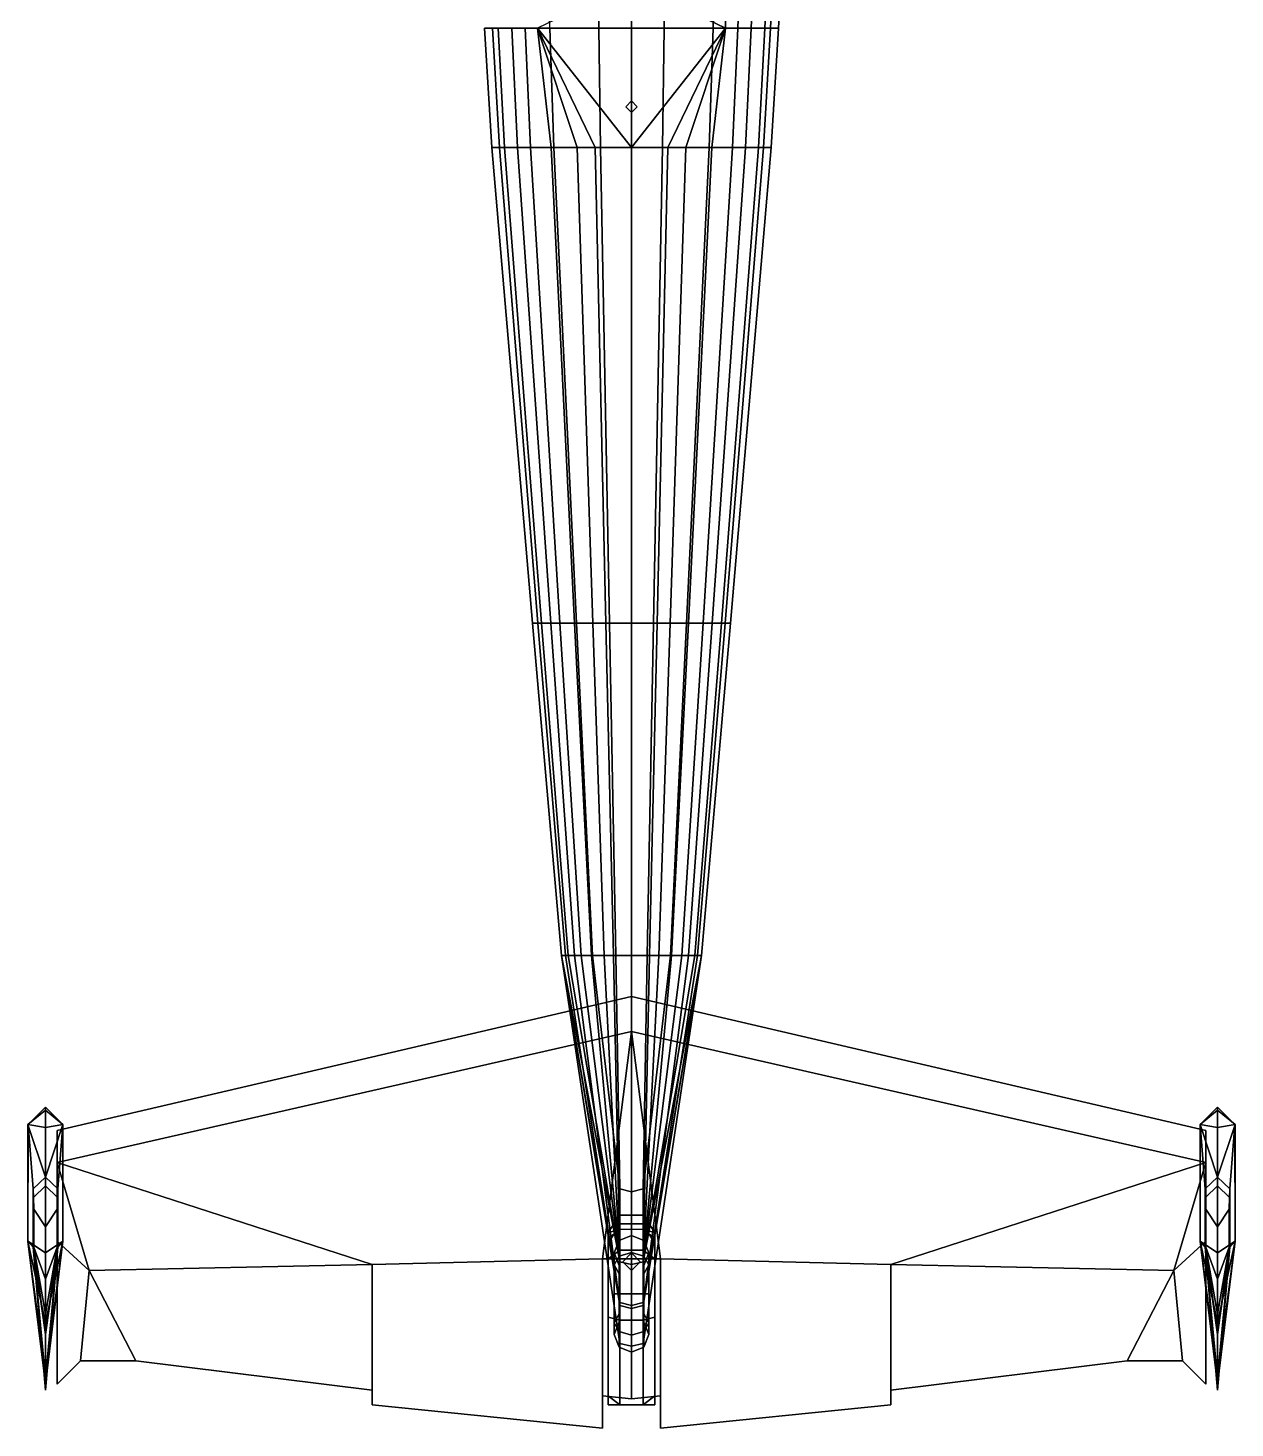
# Model space of a CAD drawing. Extents: x -2.07 to 2.07, y -4.82 to 5.06.
# Drawn here: x -2.07 to 2.07, y -4.82 to -0.02 of the extents above; entities that cross this region are included whole.
import ezdxf

# ---------------------------------------------------------------- set-up
doc = ezdxf.new("R2010")
doc.units = 0
doc.layers.get('0').update_dxf_attribs({"linetype": 'CONTINUOUS'})

msp = doc.modelspace()

# ---------------------------------------------------------------- linework, layer by layer
for points in [[(-0.12, 0.66, -0.804), (-0.1121, -0.02, -0.754), (-0.2802, -0.02, -0.6494), (-0.3, 0.66, -0.6864)], [(0, 0.66, -0.8131), (0, -0.02, -0.7621), (-0.1121, -0.02, -0.754), (-0.12, 0.66, -0.804)], [(0.12, 0.66, -0.804), (0.1121, -0.02, -0.754), (0, -0.02, -0.7621), (0, 0.66, -0.8131)], [(0.3, 0.66, -0.6864), (0.2802, -0.02, -0.6494), (0.1121, -0.02, -0.754), (0.12, 0.66, -0.804)], [(0.21, 0.66, 0.8522), (0.1961, 0.04, 0.7192), (0.3224, -0.02, 0.6239), (0.31, 0.66, 0.7888)], [(0.44, 0.66, -0.5144), (0.411, -0.02, -0.4964), (0.2802, -0.02, -0.6494), (0.3, 0.66, -0.6864)], [(0.31, 0.66, 0.7888), (0.3224, -0.02, 0.6239), (0.3643, -0.02, 0.5743), (0.39, 0.66, 0.6893)], [(0.39, 0.66, 0.6893), (0.3643, -0.02, 0.5743), (0.4577, -0.02, 0.4052), (0.49, 0.66, 0.4992)], [(0.51, 0.66, -0.3424), (0.4763, -0.02, -0.3434), (0.411, -0.02, -0.4964), (0.44, 0.66, -0.5144)], [(0.49, 0.66, 0.4992), (0.4577, -0.02, 0.4052), (0.5044, -0.02, 0.2522), (0.54, 0.66, 0.3272)], [(0.54, 0.66, -0.1977), (0.5044, -0.02, -0.2147), (0.4763, -0.02, -0.3434), (0.51, 0.66, -0.3424)], [(0.54, 0.66, 0.3272), (0.5044, -0.02, 0.2522), (0.5044, -0.02, -0.2147), (0.54, 0.66, -0.1977)], [(-0.3224, -0.02, 0.6239), (0.3224, -0.02, 0.6239), (0.1961, 0.04, 0.7192), (-0.1961, 0.04, 0.7192)], [(-0.4795, -0.43, -0.2423), (-0.5044, -0.02, -0.2147), (-0.4763, -0.02, -0.3434), (-0.4529, -0.43, -0.3559)], [(-0.4795, -0.43, 0.1695), (-0.5044, -0.02, 0.2522), (-0.5044, -0.02, -0.2147), (-0.4795, -0.43, -0.2423)], [(-0.4351, -0.43, 0.3044), (-0.4577, -0.02, 0.4052), (-0.5044, -0.02, 0.2522), (-0.4795, -0.43, 0.1695)], [(-0.4529, -0.43, -0.3559), (-0.4763, -0.02, -0.3434), (-0.411, -0.02, -0.4964), (-0.3907, -0.43, -0.4908)], [(-0.3463, -0.43, 0.4535), (-0.3643, -0.02, 0.5743), (-0.4577, -0.02, 0.4052), (-0.4351, -0.43, 0.3044)], [(-0.3907, -0.43, -0.4908), (-0.411, -0.02, -0.4964), (-0.2802, -0.02, -0.6494), (-0.2664, -0.43, -0.6257)], [(-0.2753, -0.43, 0.5316), (-0.3224, -0.02, 0.6239), (-0.3643, -0.02, 0.5743), (-0.3463, -0.43, 0.4535)], [(-0.1865, -0.43, 0.5813), (-0.3224, -0.02, 0.6239), (-0.3224, -0.02, 0.6239), (-0.2753, -0.43, 0.5316)], [(-0.1243, -0.43, 0.6026), (-0.3224, -0.02, 0.6239), (-0.3224, -0.02, 0.6239), (-0.1865, -0.43, 0.5813)], [(0, -0.43, 0.6239), (-0.3224, -0.02, 0.6239), (-0.3224, -0.02, 0.6239), (-0.1243, -0.43, 0.6026)], [(0, -0.43, 0.6239), (0.3224, -0.02, 0.6239), (0.3224, -0.02, 0.6239), (-0.3224, -0.02, 0.6239)], [(-0.2664, -0.43, -0.6257), (-0.2802, -0.02, -0.6494), (-0.1121, -0.02, -0.754), (-0.1066, -0.43, -0.718)], [(-0.1066, -0.43, -0.718), (-0.1121, -0.02, -0.754), (0, -0.02, -0.7621), (0, -0.43, -0.7251)], [(0, -0.43, -0.7251), (0, -0.02, -0.7621), (0.1121, -0.02, -0.754), (0.1066, -0.43, -0.718)], [(0.1243, -0.43, 0.6026), (0.3224, -0.02, 0.6239), (0.3224, -0.02, 0.6239), (0, -0.43, 0.6239)], [(0.1066, -0.43, -0.718), (0.1121, -0.02, -0.754), (0.2802, -0.02, -0.6494), (0.2664, -0.43, -0.6257)], [(0.1865, -0.43, 0.5813), (0.3224, -0.02, 0.6239), (0.3224, -0.02, 0.6239), (0.1243, -0.43, 0.6026)], [(0.2753, -0.43, 0.5316), (0.3224, -0.02, 0.6239), (0.3224, -0.02, 0.6239), (0.1865, -0.43, 0.5813)], [(0.2664, -0.43, -0.6257), (0.2802, -0.02, -0.6494), (0.411, -0.02, -0.4964), (0.3907, -0.43, -0.4908)], [(0.3463, -0.43, 0.4535), (0.3643, -0.02, 0.5743), (0.3224, -0.02, 0.6239), (0.2753, -0.43, 0.5316)], [(0.4351, -0.43, 0.3044), (0.4577, -0.02, 0.4052), (0.3643, -0.02, 0.5743), (0.3463, -0.43, 0.4535)], [(0.3907, -0.43, -0.4908), (0.411, -0.02, -0.4964), (0.4763, -0.02, -0.3434), (0.4529, -0.43, -0.3559)], [(0.4795, -0.43, 0.1695), (0.5044, -0.02, 0.2522), (0.4577, -0.02, 0.4052), (0.4351, -0.43, 0.3044)], [(0.4529, -0.43, -0.3559), (0.4763, -0.02, -0.3434), (0.5044, -0.02, -0.2147), (0.4795, -0.43, -0.2423)], [(0.4795, -0.43, -0.2423), (0.5044, -0.02, -0.2147), (0.5044, -0.02, 0.2522), (0.4795, -0.43, 0.1695)], [(0, -0.27, 0.62), (-0.02, -0.29, 0.62), (-0.02, -0.29, 0.65), (0, -0.27, 0.65)], [(0.02, -0.29, 0.62), (0, -0.27, 0.62), (0, -0.27, 0.65), (0.02, -0.29, 0.65)], [(-0.02, -0.29, 0.62), (0, -0.31, 0.62), (0, -0.31, 0.65), (-0.02, -0.29, 0.65)], [(0, -0.31, 0.62), (0.02, -0.29, 0.62), (0.02, -0.29, 0.65), (0, -0.31, 0.65)], [(-0.4795, -0.43, 0.1695), (-0.3397, -2.06, 0.0189), (-0.3082, -2.06, 0.1029), (-0.4351, -0.43, 0.3044)], [(-0.4529, -0.43, -0.3559), (-0.3208, -2.06, -0.3082), (-0.3397, -2.06, -0.2375), (-0.4795, -0.43, -0.2423)], [(-0.4795, -0.43, -0.2423), (-0.3397, -2.06, -0.2375), (-0.3397, -2.06, 0.0189), (-0.4795, -0.43, 0.1695)], [(-0.3907, -0.43, -0.4908), (-0.2768, -2.06, -0.3922), (-0.3208, -2.06, -0.3082), (-0.4529, -0.43, -0.3559)], [(-0.4351, -0.43, 0.3044), (-0.3082, -2.06, 0.1029), (-0.2453, -2.06, 0.1957), (-0.3463, -0.43, 0.4535)], [(-0.2664, -0.43, -0.6257), (-0.1887, -2.06, -0.4761), (-0.2768, -2.06, -0.3922), (-0.3907, -0.43, -0.4908)], [(-0.3463, -0.43, 0.4535), (-0.2453, -2.06, 0.1957), (-0.195, -2.06, 0.2443), (-0.2753, -0.43, 0.5316)], [(-0.2753, -0.43, 0.5316), (-0.195, -2.06, 0.2443), (-0.1321, -2.06, 0.2753), (-0.1865, -0.43, 0.5813)], [(-0.1066, -0.43, -0.718), (-0.0755, -2.06, -0.5336), (-0.1887, -2.06, -0.4761), (-0.2664, -0.43, -0.6257)], [(-0.1865, -0.43, 0.5813), (-0.1321, -2.06, 0.2753), (-0.0881, -2.06, 0.2885), (-0.1243, -0.43, 0.6026)], [(-0.1243, -0.43, 0.6026), (-0.0881, -2.06, 0.2885), (0, -2.06, 0.3018), (0, -0.43, 0.6239)], [(0, -0.43, -0.7251), (0, -2.06, -0.538), (-0.0755, -2.06, -0.5336), (-0.1066, -0.43, -0.718)], [(0.1066, -0.43, -0.718), (0.0755, -2.06, -0.5336), (0, -2.06, -0.538), (0, -0.43, -0.7251)], [(0, -0.43, 0.6239), (0, -2.06, 0.3018), (0.0881, -2.06, 0.2885), (0.1243, -0.43, 0.6026)], [(0.2664, -0.43, -0.6257), (0.1887, -2.06, -0.4761), (0.0755, -2.06, -0.5336), (0.1066, -0.43, -0.718)], [(0.1243, -0.43, 0.6026), (0.0881, -2.06, 0.2885), (0.1321, -2.06, 0.2753), (0.1865, -0.43, 0.5813)], [(0.1865, -0.43, 0.5813), (0.1321, -2.06, 0.2753), (0.195, -2.06, 0.2443), (0.2753, -0.43, 0.5316)], [(0.3907, -0.43, -0.4908), (0.2768, -2.06, -0.3922), (0.1887, -2.06, -0.4761), (0.2664, -0.43, -0.6257)], [(0.2753, -0.43, 0.5316), (0.195, -2.06, 0.2443), (0.2453, -2.06, 0.1957), (0.3463, -0.43, 0.4535)], [(0.3463, -0.43, 0.4535), (0.2453, -2.06, 0.1957), (0.3082, -2.06, 0.1029), (0.4351, -0.43, 0.3044)], [(0.4529, -0.43, -0.3559), (0.3208, -2.06, -0.3082), (0.2768, -2.06, -0.3922), (0.3907, -0.43, -0.4908)], [(0.4351, -0.43, 0.3044), (0.3082, -2.06, 0.1029), (0.3397, -2.06, 0.0189), (0.4795, -0.43, 0.1695)], [(0.4795, -0.43, -0.2423), (0.3397, -2.06, -0.2375), (0.3208, -2.06, -0.3082), (0.4529, -0.43, -0.3559)], [(0.4795, -0.43, 0.1695), (0.3397, -2.06, 0.0189), (0.3397, -2.06, -0.2375), (0.4795, -0.43, -0.2423)], [(-0.2176, -3.2, 0.0786), (-0.3082, -2.06, 0.1029), (-0.3397, -2.06, 0.0189), (-0.2398, -3.2, 0.0167)], [(-0.2398, -3.2, -0.1724), (-0.3397, -2.06, -0.2375), (-0.3208, -2.06, -0.3082), (-0.2264, -3.2, -0.2245)], [(-0.2398, -3.2, 0.0167), (-0.3397, -2.06, 0.0189), (-0.3397, -2.06, -0.2375), (-0.2398, -3.2, -0.1724)], [(-0.2264, -3.2, -0.2245), (-0.3208, -2.06, -0.3082), (-0.2768, -2.06, -0.3922), (-0.1954, -3.2, -0.2865)], [(-0.1732, -3.2, 0.1471), (-0.2453, -2.06, 0.1957), (-0.3082, -2.06, 0.1029), (-0.2176, -3.2, 0.0786)], [(-0.1954, -3.2, -0.2865), (-0.2768, -2.06, -0.3922), (-0.1887, -2.06, -0.4761), (-0.1332, -3.2, -0.3484)], [(-0.1376, -3.2, 0.183), (-0.195, -2.06, 0.2443), (-0.2453, -2.06, 0.1957), (-0.1732, -3.2, 0.1471)], [(-0.0932, -3.2, 0.2058), (-0.1321, -2.06, 0.2753), (-0.195, -2.06, 0.2443), (-0.1376, -3.2, 0.183)], [(-0.1332, -3.2, -0.3484), (-0.1887, -2.06, -0.4761), (-0.0755, -2.06, -0.5336), (-0.0533, -3.2, -0.3908)], [(-0.0622, -3.2, 0.2156), (-0.0881, -2.06, 0.2885), (-0.1321, -2.06, 0.2753), (-0.0932, -3.2, 0.2058)], [(0, -3.2, 0.2253), (0, -2.06, 0.3018), (-0.0881, -2.06, 0.2885), (-0.0622, -3.2, 0.2156)], [(-0.0533, -3.2, -0.3908), (-0.0755, -2.06, -0.5336), (0, -2.06, -0.538), (0, -3.2, -0.3941)], [(0, -3.2, -0.3941), (0, -2.06, -0.538), (0.0755, -2.06, -0.5336), (0.0533, -3.2, -0.3908)], [(0.0622, -3.2, 0.2156), (0.0881, -2.06, 0.2885), (0, -2.06, 0.3018), (0, -3.2, 0.2253)], [(0.0533, -3.2, -0.3908), (0.0755, -2.06, -0.5336), (0.1887, -2.06, -0.4761), (0.1332, -3.2, -0.3484)], [(0.0932, -3.2, 0.2058), (0.1321, -2.06, 0.2753), (0.0881, -2.06, 0.2885), (0.0622, -3.2, 0.2156)], [(0.1376, -3.2, 0.183), (0.195, -2.06, 0.2443), (0.1321, -2.06, 0.2753), (0.0932, -3.2, 0.2058)], [(0.1332, -3.2, -0.3484), (0.1887, -2.06, -0.4761), (0.2768, -2.06, -0.3922), (0.1954, -3.2, -0.2865)], [(0.1732, -3.2, 0.1471), (0.2453, -2.06, 0.1957), (0.195, -2.06, 0.2443), (0.1376, -3.2, 0.183)], [(0.2176, -3.2, 0.0786), (0.3082, -2.06, 0.1029), (0.2453, -2.06, 0.1957), (0.1732, -3.2, 0.1471)], [(0.1954, -3.2, -0.2865), (0.2768, -2.06, -0.3922), (0.3208, -2.06, -0.3082), (0.2264, -3.2, -0.2245)], [(0.2398, -3.2, 0.0167), (0.3397, -2.06, 0.0189), (0.3082, -2.06, 0.1029), (0.2176, -3.2, 0.0786)], [(0.2264, -3.2, -0.2245), (0.3208, -2.06, -0.3082), (0.3397, -2.06, -0.2375), (0.2398, -3.2, -0.1724)], [(0.2398, -3.2, -0.1724), (0.3397, -2.06, -0.2375), (0.3397, -2.06, 0.0189), (0.2398, -3.2, 0.0167)], [(-0.04, -4.53, 0.07), (-0.2398, -3.2, 0.0167), (-0.2398, -3.2, -0.1724), (-0.04, -4.53)], [(-0.04, -4.39, 0.16), (-0.2398, -3.2, 0.0167), (-0.2398, -3.2, 0.0167), (-0.04, -4.53, 0.07)], [(-0.04, -4.25, 0.18), (-0.2398, -3.2, 0.0167), (-0.2398, -3.2, 0.0167), (-0.04, -4.39, 0.16)], [(-0.2176, -3.2, 0.0786), (-0.2398, -3.2, 0.0167), (-0.04, -4.25, 0.18)], [(-0.04, -4.53), (-0.2398, -3.2, -0.1724), (-0.2398, -3.2, -0.1724), (-0.04, -4.4, -0.12)], [(-0.04, -4.4, -0.12), (-0.2398, -3.2, -0.1724), (-0.2264, -3.2, -0.2245), (-0.04, -4.4, -0.12)], [(-0.04, -4.4, -0.12), (-0.2264, -3.2, -0.2245), (-0.1954, -3.2, -0.2865), (-0.04, -4.4, -0.12)], [(-0.1732, -3.2, 0.1471), (-0.2176, -3.2, 0.0786), (-0.04, -4.25, 0.18)], [(-0.04, -4.4, -0.12), (-0.1954, -3.2, -0.2865), (-0.1332, -3.2, -0.3484), (-0.04, -4, -0.3)], [(-0.1376, -3.2, 0.183), (-0.1732, -3.2, 0.1471), (-0.04, -4.25, 0.18)], [(-0.0932, -3.2, 0.2058), (-0.1376, -3.2, 0.183), (-0.04, -4.25, 0.18)], [(-0.04, -4, -0.3), (-0.04, -4, -0.3), (-0.1332, -3.2, -0.3484), (-0.0533, -3.2, -0.3908)], [(-0.0622, -3.2, 0.2156), (-0.0932, -3.2, 0.2058), (-0.04, -4.25, 0.18)], [(0, -3.2, 0.2253), (-0.0622, -3.2, 0.2156), (-0.04, -4.25, 0.18), (0, -4.26, 0.18)], [(0, -4.01, -0.3), (-0.04, -4, -0.3), (-0.0533, -3.2, -0.3908), (0, -3.2, -0.3941)], [(0.0622, -3.2, 0.2156), (0, -3.2, 0.2253), (0, -4.26, 0.18), (0.04, -4.25, 0.18)], [(0.04, -4, -0.3), (0, -4.01, -0.3), (0, -3.2, -0.3941), (0.0533, -3.2, -0.3908)], [(0.2398, -3.2, 0.0167), (0.04, -4.53, 0.07), (0.04, -4.53), (0.2398, -3.2, -0.1724)], [(0.2398, -3.2, 0.0167), (0.04, -4.39, 0.16), (0.04, -4.53, 0.07), (0.2398, -3.2, 0.0167)], [(0.2398, -3.2, 0.0167), (0.04, -4.25, 0.18), (0.04, -4.39, 0.16), (0.2398, -3.2, 0.0167)], [(0.0932, -3.2, 0.2058), (0.0622, -3.2, 0.2156), (0.04, -4.25, 0.18)], [(0.1376, -3.2, 0.183), (0.0932, -3.2, 0.2058), (0.04, -4.25, 0.18)], [(0.1732, -3.2, 0.1471), (0.1376, -3.2, 0.183), (0.04, -4.25, 0.18)], [(0.2176, -3.2, 0.0786), (0.1732, -3.2, 0.1471), (0.04, -4.25, 0.18)], [(0.2398, -3.2, 0.0167), (0.2176, -3.2, 0.0786), (0.04, -4.25, 0.18)], [(0.2398, -3.2, -0.1724), (0.04, -4.53), (0.04, -4.4, -0.12), (0.2398, -3.2, -0.1724)], [(0.04, -4, -0.3), (0.04, -4, -0.3), (0.0533, -3.2, -0.3908), (0.1332, -3.2, -0.3484)], [(0.1954, -3.2, -0.2865), (0.04, -4.4, -0.12), (0.04, -4, -0.3), (0.1332, -3.2, -0.3484)], [(0.2264, -3.2, -0.2245), (0.04, -4.4, -0.12), (0.04, -4.4, -0.12), (0.1954, -3.2, -0.2865)], [(0.2398, -3.2, -0.1724), (0.04, -4.4, -0.12), (0.04, -4.4, -0.12), (0.2264, -3.2, -0.2245)], [(0, -3.46, 0.2), (0, -3.34, 0.1), (-1.97, -3.8, 0.1), (-1.97, -3.91, 0.2)], [(0, -3.34, 0.1), (0, -3.46), (-1.97, -3.91), (-1.97, -3.8, 0.1)], [(0, -3.34, 0.1), (0, -3.46, 0.2), (1.97, -3.91, 0.2), (1.97, -3.8, 0.1)], [(0, -3.46), (0, -3.34, 0.1), (1.97, -3.8, 0.1), (1.97, -3.91)], [(-0.1, -4.24, 0.2), (0, -3.46, 0.2), (-1.97, -3.91, 0.2), (-0.89, -4.26, 0.2)], [(0, -3.46), (-0.1, -4.24), (-0.89, -4.26), (-1.97, -3.91)], [(0, -4.24, 0.2), (0, -3.46, 0.2), (0, -3.46, 0.2), (-0.1, -4.24, 0.2)], [(0, -3.46), (0, -4.24), (-0.1, -4.24), (0, -3.46)], [(0, -3.46, 0.2), (0.1, -4.24, 0.2), (0.89, -4.26, 0.2), (1.97, -3.91, 0.2)], [(0, -3.46, 0.2), (0, -4.24, 0.2), (0.1, -4.24, 0.2), (0, -3.46, 0.2)], [(0.1, -4.24), (0, -3.46), (1.97, -3.91), (0.89, -4.26)], [(0, -4.24), (0, -3.46), (0, -3.46), (0.1, -4.24)], [(-2.0697, -3.78, 0.08), (-2.01, -3.72, 0.08), (-2.01, -3.73, -0.02), (-2.07, -3.78, 0.06)], [(-2.07, -3.78, 0.06), (-2.07, -3.78, 0.06), (-2.01, -3.73, -0.02), (-2.01, -3.79, -0.11)], [(-2.0518, -4, 1.3), (-2.01, -3.96, 1.37), (-2.01, -3.72, 0.08), (-2.0697, -3.78, 0.08)], [(-2.01, -3.72, 0.08), (-1.9503, -3.78, 0.08), (-1.95, -3.78, 0.06), (-2.01, -3.73, -0.02)], [(-2.01, -3.96, 1.37), (-1.9682, -4, 1.3), (-1.9503, -3.78, 0.08), (-2.01, -3.72, 0.08)], [(-2.01, -3.79, -0.11), (-2.01, -3.73, -0.02), (-1.95, -3.78, 0.06)], [(1.9503, -3.78, 0.08), (2.01, -3.72, 0.08), (2.01, -3.73, -0.02), (1.95, -3.78, 0.06)], [(1.95, -3.78, 0.06), (1.95, -3.78, 0.06), (2.01, -3.73, -0.02), (2.01, -3.79, -0.11)], [(1.9682, -4, 1.3), (2.01, -3.96, 1.37), (2.01, -3.72, 0.08), (1.9503, -3.78, 0.08)], [(2.01, -3.96, 1.37), (2.0518, -4, 1.3), (2.0697, -3.78, 0.08), (2.01, -3.72, 0.08)], [(2.01, -3.72, 0.08), (2.0697, -3.78, 0.08), (2.07, -3.78, 0.06), (2.01, -3.73, -0.02)], [(2.01, -3.79, -0.11), (2.01, -3.73, -0.02), (2.07, -3.78, 0.06)], [(-2.0518, -4.2, 1.3), (-2.0518, -4, 1.3), (-2.0697, -3.78, 0.08), (-2.07, -4.18, 0.06)], [(-2.07, -4.18, 0.06), (-2.0697, -3.78, 0.08), (-2.07, -3.78, 0.06), (-2.07, -4.18, 0.06)], [(-2.07, -4.18, 0.06), (-2.07, -3.78, 0.06), (-2.01, -3.96, -0.2), (-2.01, -4.22, -0.2)], [(-2.07, -3.78, 0.06), (-2.07, -3.78, 0.06), (-2.01, -3.79, -0.11), (-2.01, -3.96, -0.2)], [(-2.01, -4.22, -0.2), (-2.01, -3.96, -0.2), (-1.95, -3.78, 0.06), (-1.95, -4.18, 0.06)], [(-2.01, -3.96, -0.2), (-2.01, -3.79, -0.11), (-1.95, -3.78, 0.06)], [(-1.95, -4.18, 0.06), (-1.9503, -3.78, 0.08), (-1.9682, -4, 1.3), (-1.9682, -4.2, 1.3)], [(-1.95, -4.18, 0.06), (-1.95, -3.78, 0.06), (-1.9503, -3.78, 0.08), (-1.95, -4.18, 0.06)], [(1.9682, -4.2, 1.3), (1.9682, -4, 1.3), (1.9503, -3.78, 0.08), (1.95, -4.18, 0.06)], [(1.95, -4.18, 0.06), (1.9503, -3.78, 0.08), (1.95, -3.78, 0.06), (1.95, -4.18, 0.06)], [(1.95, -4.18, 0.06), (1.95, -3.78, 0.06), (2.01, -3.96, -0.2), (2.01, -4.22, -0.2)], [(1.95, -3.78, 0.06), (1.95, -3.78, 0.06), (2.01, -3.79, -0.11), (2.01, -3.96, -0.2)], [(2.01, -4.22, -0.2), (2.01, -3.96, -0.2), (2.07, -3.78, 0.06), (2.07, -4.18, 0.06)], [(2.01, -3.96, -0.2), (2.01, -3.79, -0.11), (2.07, -3.78, 0.06)], [(2.07, -4.18, 0.06), (2.0697, -3.78, 0.08), (2.0518, -4, 1.3), (2.0518, -4.2, 1.3)], [(2.07, -4.18, 0.06), (2.07, -3.78, 0.06), (2.0697, -3.78, 0.08), (2.07, -4.18, 0.06)], [(-0.89, -4.26, 0.2), (-1.97, -3.91, 0.2), (-1.97, -3.91, 0.2), (-1.86, -4.28, 0.2)], [(-1.97, -3.91), (-0.89, -4.26), (-1.86, -4.28), (-1.97, -3.91)], [(-1.86, -4.28, 0.2), (-1.97, -3.91, 0.2), (-1.97, -3.91, 0.2), (-1.97, -4.18, 0.2)], [(-1.97, -3.91), (-1.86, -4.28), (-1.97, -4.18), (-1.97, -3.91)], [(1.97, -3.91, 0.2), (0.89, -4.26, 0.2), (1.86, -4.28, 0.2), (1.97, -3.91, 0.2)], [(0.89, -4.26), (1.97, -3.91), (1.97, -3.91), (1.86, -4.28)], [(1.97, -3.91, 0.2), (1.86, -4.28, 0.2), (1.97, -4.18, 0.2), (1.97, -3.91, 0.2)], [(1.86, -4.28), (1.97, -3.91), (1.97, -3.91), (1.97, -4.18)], [(-2.01, -3.99, 1.42), (-2.01, -3.96, 1.37), (-2.0518, -4, 1.3), (-2.0507, -4.03, 1.37)], [(-1.9693, -4.03, 1.37), (-1.9682, -4, 1.3), (-2.01, -3.96, 1.37), (-2.01, -3.99, 1.42)], [(2.01, -3.99, 1.42), (2.01, -3.96, 1.37), (1.9682, -4, 1.3), (1.9693, -4.03, 1.37)], [(2.0507, -4.03, 1.37), (2.0518, -4, 1.3), (2.01, -3.96, 1.37), (2.01, -3.99, 1.42)], [(-2.0518, -4.2, 1.3), (-2.0507, -4.03, 1.37), (-2.0518, -4, 1.3), (-2.0518, -4.2, 1.3)], [(-2.05, -4.2, 1.42), (-2.05, -4.07, 1.42), (-2.0507, -4.03, 1.37), (-2.0518, -4.2, 1.3)], [(-2.01, -4.13, 1.51), (-2.01, -3.99, 1.42), (-2.0507, -4.03, 1.37), (-2.05, -4.07, 1.42)], [(-1.97, -4.07, 1.42), (-1.9693, -4.03, 1.37), (-2.01, -3.99, 1.42), (-2.01, -4.13, 1.51)], [(-1.9682, -4.2, 1.3), (-1.9693, -4.03, 1.37), (-1.97, -4.07, 1.42), (-1.97, -4.2, 1.42)], [(-1.9682, -4.2, 1.3), (-1.9682, -4, 1.3), (-1.9693, -4.03, 1.37), (-1.9682, -4.2, 1.3)], [(0, -4.41, -0.12), (-0.04, -4.4, -0.12), (-0.04, -4, -0.3), (0, -4.01, -0.3)], [(0.04, -4.4, -0.12), (0, -4.41, -0.12), (0, -4.01, -0.3), (0.04, -4, -0.3)], [(1.9682, -4.2, 1.3), (1.9693, -4.03, 1.37), (1.9682, -4, 1.3), (1.9682, -4.2, 1.3)], [(1.97, -4.2, 1.42), (1.97, -4.07, 1.42), (1.9693, -4.03, 1.37), (1.9682, -4.2, 1.3)], [(2.01, -4.13, 1.51), (2.01, -3.99, 1.42), (1.9693, -4.03, 1.37), (1.97, -4.07, 1.42)], [(2.05, -4.07, 1.42), (2.0507, -4.03, 1.37), (2.01, -3.99, 1.42), (2.01, -4.13, 1.51)], [(2.0518, -4.2, 1.3), (2.0507, -4.03, 1.37), (2.05, -4.07, 1.42), (2.05, -4.2, 1.42)], [(2.0518, -4.2, 1.3), (2.0518, -4, 1.3), (2.0507, -4.03, 1.37), (2.0518, -4.2, 1.3)], [(-2.01, -4.31, 1.51), (-2.01, -4.13, 1.51), (-2.05, -4.07, 1.42), (-2.05, -4.2, 1.42)], [(-1.97, -4.2, 1.42), (-1.97, -4.07, 1.42), (-2.01, -4.13, 1.51), (-2.01, -4.31, 1.51)], [(2.01, -4.31, 1.51), (2.01, -4.13, 1.51), (1.97, -4.07, 1.42), (1.97, -4.2, 1.42)], [(2.05, -4.2, 1.42), (2.05, -4.07, 1.42), (2.01, -4.13, 1.51), (2.01, -4.31, 1.51)], [(-0.04, -4.12, -0.33), (-0.04, -4.09, -0.42), (-0.08, -4.15, -0.42), (-0.08, -4.19, -0.33)], [(-0.04, -4.09, -0.42), (-0.04, -4.09, -0.51), (-0.08, -4.15, -0.5), (-0.08, -4.15, -0.42)], [(-0.04, -4.09, -0.51), (-0.04, -4.14, -0.56), (-0.08, -4.15, -0.5)], [(-0.04, -4.21, -0.26), (-0.04, -4.12, -0.33), (-0.08, -4.19, -0.33), (-0.08, -4.24, -0.3)], [(0.04, -4.09, -0.42), (0.04, -4.09, -0.51), (-0.04, -4.09, -0.51), (-0.04, -4.09, -0.42)], [(0.04, -4.12, -0.33), (0.04, -4.09, -0.42), (-0.04, -4.09, -0.42), (-0.04, -4.12, -0.33)], [(0.04, -4.09, -0.51), (0.04, -4.14, -0.56), (-0.04, -4.14, -0.56), (-0.04, -4.09, -0.51)], [(0.04, -4.21, -0.26), (0.04, -4.12, -0.33), (-0.04, -4.12, -0.33), (-0.04, -4.21, -0.26)], [(0.08, -4.19, -0.33), (0.08, -4.15, -0.42), (0.04, -4.09, -0.42), (0.04, -4.12, -0.33)], [(0.08, -4.15, -0.42), (0.08, -4.15, -0.5), (0.04, -4.09, -0.51), (0.04, -4.09, -0.42)], [(0.08, -4.15, -0.5), (0.08, -4.15, -0.5), (0.04, -4.14, -0.56), (0.04, -4.09, -0.51)], [(0.08, -4.24, -0.3), (0.08, -4.19, -0.33), (0.04, -4.12, -0.33), (0.04, -4.21, -0.26)], [(-0.08, -4.15, -0.5), (-0.04, -4.14, -0.56), (-0.08, -4.17, -0.56)], [(-0.08, -4.24, -0.3), (-0.08, -4.19, -0.33), (-0.08, -4.15, -0.5), (-0.08, -4.17, -0.56)], [(-0.08, -4.19, -0.33), (-0.08, -4.15, -0.42), (-0.08, -4.15, -0.42), (-0.08, -4.15, -0.5)], [(-0.08, -4.44, -0.3), (-0.08, -4.24, -0.3), (-0.08, -4.17, -0.56), (-0.08, -4.43, -0.56)], [(0, -4.2186, -0.7014), (-0.0424, -4.231, -0.689), (-0.0424, -4.1776, -0.56), (0, -4.16, -0.56)], [(0, -4.16, -0.56), (-0.0424, -4.1776, -0.56), (-0.0424, -4.231, -0.431), (0, -4.2186, -0.4186)], [(0, -4.16, -0.56), (0.0424, -4.1776, -0.56), (0.0424, -4.231, -0.689), (0, -4.2186, -0.7014)], [(0, -4.2186, -0.4186), (0.0424, -4.231, -0.431), (0.0424, -4.1776, -0.56), (0, -4.16, -0.56)], [(0.08, -4.17, -0.56), (0.08, -4.17, -0.56), (0.04, -4.14, -0.56), (0.08, -4.15, -0.5)], [(0.08, -4.17, -0.56), (0.08, -4.15, -0.5), (0.08, -4.19, -0.33), (0.08, -4.24, -0.3)], [(0.08, -4.15, -0.5), (0.08, -4.15, -0.42), (0.08, -4.15, -0.42), (0.08, -4.19, -0.33)], [(0.08, -4.43, -0.56), (0.08, -4.17, -0.56), (0.08, -4.24, -0.3), (0.08, -4.44, -0.3)], [(-2.01, -4.65, 0.26), (-2.0518, -4.2, 1.3), (-2.0518, -4.2, 1.3), (-2.07, -4.18, 0.06)], [(-2.01, -4.67, 0.17), (-2.01, -4.65, 0.26), (-2.01, -4.65, 0.26), (-2.07, -4.18, 0.06)], [(-2.01, -4.67, 0.09), (-2.01, -4.67, 0.17), (-2.01, -4.67, 0.17), (-2.07, -4.18, 0.06)], [(-2.01, -4.64, 0.02), (-2.01, -4.67, 0.09), (-2.01, -4.67, 0.09), (-2.07, -4.18, 0.06)], [(-2.01, -4.46, -0.1), (-2.01, -4.64, 0.02), (-2.01, -4.64, 0.02), (-2.07, -4.18, 0.06)], [(-2.01, -4.22, -0.2), (-2.01, -4.46, -0.1), (-2.01, -4.46, -0.1), (-2.07, -4.18, 0.06)], [(-2.0518, -4.2, 1.3), (-2.01, -4.5, 1.35), (-2.05, -4.2, 1.42)], [(-2.01, -4.5, 1.35), (-2.0518, -4.2, 1.3), (-2.0518, -4.2, 1.3), (-2.01, -4.69, 0.27)], [(-2.01, -4.69, 0.27), (-2.0518, -4.2, 1.3), (-2.0518, -4.2, 1.3), (-2.01, -4.65, 0.26)], [(-2.01, -4.43, 1.45), (-2.01, -4.31, 1.51), (-2.05, -4.2, 1.42)], [(-2.01, -4.5, 1.35), (-2.01, -4.43, 1.45), (-2.05, -4.2, 1.42)], [(-1.95, -4.18, 0.06), (-1.9682, -4.2, 1.3), (-1.9682, -4.2, 1.3), (-2.01, -4.65, 0.26)], [(-1.95, -4.18, 0.06), (-2.01, -4.65, 0.26), (-2.01, -4.65, 0.26), (-2.01, -4.67, 0.17)], [(-1.95, -4.18, 0.06), (-2.01, -4.67, 0.17), (-2.01, -4.67, 0.17), (-2.01, -4.67, 0.09)], [(-1.95, -4.18, 0.06), (-2.01, -4.67, 0.09), (-2.01, -4.67, 0.09), (-2.01, -4.64, 0.02)], [(-1.95, -4.18, 0.06), (-2.01, -4.64, 0.02), (-2.01, -4.64, 0.02), (-2.01, -4.46, -0.1)], [(-1.95, -4.18, 0.06), (-2.01, -4.46, -0.1), (-2.01, -4.46, -0.1), (-2.01, -4.22, -0.2)], [(-1.97, -4.2, 1.42), (-1.97, -4.2, 1.42), (-2.01, -4.31, 1.51), (-2.01, -4.43, 1.45)], [(-1.97, -4.2, 1.42), (-1.97, -4.2, 1.42), (-2.01, -4.43, 1.45), (-2.01, -4.5, 1.35)], [(-1.97, -4.2, 1.42), (-1.97, -4.2, 1.42), (-2.01, -4.5, 1.35), (-1.9682, -4.2, 1.3)], [(-2.01, -4.69, 0.27), (-1.9682, -4.2, 1.3), (-1.9682, -4.2, 1.3), (-2.01, -4.5, 1.35)], [(-2.01, -4.65, 0.26), (-1.9682, -4.2, 1.3), (-1.9682, -4.2, 1.3), (-2.01, -4.69, 0.27)], [(-1.86, -4.28), (-1.89, -4.59, 0.1), (-1.97, -4.67, 0.1), (-1.97, -4.18)], [(-1.89, -4.59, 0.1), (-1.86, -4.28, 0.2), (-1.97, -4.18, 0.2), (-1.97, -4.67, 0.1)], [(-0.04, -4.45, -0.26), (-0.04, -4.21, -0.26), (-0.08, -4.24, -0.3), (-0.08, -4.44, -0.3)], [(-0.0424, -4.231, -0.689), (-0.06, -4.261, -0.659), (-0.06, -4.22, -0.56), (-0.0424, -4.1776, -0.56)], [(-0.0424, -4.1776, -0.56), (-0.06, -4.22, -0.56), (-0.06, -4.261, -0.461), (-0.0424, -4.231, -0.431)], [(-0.06, -4.261, -0.659), (-0.0424, -4.291, -0.629), (-0.0424, -4.2624, -0.56), (-0.06, -4.22, -0.56)], [(-0.06, -4.22, -0.56), (-0.0424, -4.2624, -0.56), (-0.0424, -4.291, -0.491), (-0.06, -4.261, -0.461)], [(0, -4.36, -0.76), (-0.0424, -4.36, -0.7424), (-0.0424, -4.231, -0.689), (0, -4.2186, -0.7014)], [(0, -4.2186, -0.4186), (-0.0424, -4.231, -0.431), (-0.0424, -4.36, -0.3776), (0, -4.36, -0.36)], [(0.04, -4.45, -0.26), (0.04, -4.21, -0.26), (-0.04, -4.21, -0.26), (-0.04, -4.45, -0.26)], [(0, -4.22, -0.26), (-0.03, -4.25, -0.26), (-0.03, -4.25, -0.18), (0, -4.22, -0.2)], [(0, -4.2186, -0.7014), (0.0424, -4.231, -0.689), (0.0424, -4.36, -0.7424), (0, -4.36, -0.76)], [(0, -4.36, -0.36), (0.0424, -4.36, -0.3776), (0.0424, -4.231, -0.431), (0, -4.2186, -0.4186)], [(0.03, -4.25, -0.26), (0, -4.22, -0.26), (0, -4.22, -0.2), (0.03, -4.25, -0.18)], [(0.08, -4.44, -0.3), (0.08, -4.24, -0.3), (0.04, -4.21, -0.26), (0.04, -4.45, -0.26)], [(0.0424, -4.1776, -0.56), (0.06, -4.22, -0.56), (0.06, -4.261, -0.659), (0.0424, -4.231, -0.689)], [(0.0424, -4.231, -0.431), (0.06, -4.261, -0.461), (0.06, -4.22, -0.56), (0.0424, -4.1776, -0.56)], [(0.06, -4.22, -0.56), (0.0424, -4.2624, -0.56), (0.0424, -4.291, -0.629), (0.06, -4.261, -0.659)], [(0.06, -4.261, -0.461), (0.0424, -4.291, -0.491), (0.0424, -4.2624, -0.56), (0.06, -4.22, -0.56)], [(1.86, -4.28, 0.2), (1.89, -4.59, 0.1), (1.97, -4.67, 0.1), (1.97, -4.18, 0.2)], [(1.89, -4.59, 0.1), (1.86, -4.28), (1.97, -4.18), (1.97, -4.67, 0.1)], [(2.01, -4.65, 0.26), (1.9682, -4.2, 1.3), (1.9682, -4.2, 1.3), (1.95, -4.18, 0.06)], [(2.01, -4.67, 0.17), (2.01, -4.65, 0.26), (2.01, -4.65, 0.26), (1.95, -4.18, 0.06)], [(2.01, -4.67, 0.09), (2.01, -4.67, 0.17), (2.01, -4.67, 0.17), (1.95, -4.18, 0.06)], [(2.01, -4.64, 0.02), (2.01, -4.67, 0.09), (2.01, -4.67, 0.09), (1.95, -4.18, 0.06)], [(2.01, -4.46, -0.1), (2.01, -4.64, 0.02), (2.01, -4.64, 0.02), (1.95, -4.18, 0.06)], [(2.01, -4.22, -0.2), (2.01, -4.46, -0.1), (2.01, -4.46, -0.1), (1.95, -4.18, 0.06)], [(2.01, -4.5, 1.35), (1.9682, -4.2, 1.3), (1.9682, -4.2, 1.3), (2.01, -4.69, 0.27)], [(2.01, -4.69, 0.27), (1.9682, -4.2, 1.3), (1.9682, -4.2, 1.3), (2.01, -4.65, 0.26)], [(1.9682, -4.2, 1.3), (2.01, -4.5, 1.35), (1.97, -4.2, 1.42)], [(2.01, -4.43, 1.45), (2.01, -4.31, 1.51), (1.97, -4.2, 1.42)], [(2.01, -4.5, 1.35), (2.01, -4.43, 1.45), (1.97, -4.2, 1.42)], [(2.07, -4.18, 0.06), (2.0518, -4.2, 1.3), (2.0518, -4.2, 1.3), (2.01, -4.65, 0.26)], [(2.07, -4.18, 0.06), (2.01, -4.65, 0.26), (2.01, -4.65, 0.26), (2.01, -4.67, 0.17)], [(2.07, -4.18, 0.06), (2.01, -4.67, 0.17), (2.01, -4.67, 0.17), (2.01, -4.67, 0.09)], [(2.07, -4.18, 0.06), (2.01, -4.67, 0.09), (2.01, -4.67, 0.09), (2.01, -4.64, 0.02)], [(2.07, -4.18, 0.06), (2.01, -4.64, 0.02), (2.01, -4.64, 0.02), (2.01, -4.46, -0.1)], [(2.07, -4.18, 0.06), (2.01, -4.46, -0.1), (2.01, -4.46, -0.1), (2.01, -4.22, -0.2)], [(2.01, -4.69, 0.27), (2.0518, -4.2, 1.3), (2.0518, -4.2, 1.3), (2.01, -4.5, 1.35)], [(2.01, -4.65, 0.26), (2.0518, -4.2, 1.3), (2.0518, -4.2, 1.3), (2.01, -4.69, 0.27)], [(2.05, -4.2, 1.42), (2.05, -4.2, 1.42), (2.01, -4.31, 1.51), (2.01, -4.43, 1.45)], [(2.05, -4.2, 1.42), (2.05, -4.2, 1.42), (2.01, -4.43, 1.45), (2.01, -4.5, 1.35)], [(2.05, -4.2, 1.42), (2.05, -4.2, 1.42), (2.01, -4.5, 1.35), (2.0518, -4.2, 1.3)], [(-0.89, -4.69, 0.1), (-0.89, -4.26, 0.2), (-1.86, -4.28, 0.2), (-1.7, -4.59, 0.1)], [(-0.89, -4.26), (-0.89, -4.69, 0.1), (-1.7, -4.59, 0.1), (-1.86, -4.28)], [(-0.1, -4.24), (-0.1, -4.82, 0.1), (-0.89, -4.74, 0.1), (-0.89, -4.26)], [(-0.1, -4.82, 0.1), (-0.1, -4.24, 0.2), (-0.89, -4.26, 0.2), (-0.89, -4.74, 0.1)], [(-0.89, -4.74, 0.1), (-0.89, -4.26, 0.2), (-0.89, -4.26, 0.2), (-0.89, -4.69, 0.1)], [(-0.89, -4.26), (-0.89, -4.74, 0.1), (-0.89, -4.69, 0.1), (-0.89, -4.26)], [(0, -4.72, 0.1), (0, -4.24, 0.2), (-0.1, -4.24, 0.2), (-0.1, -4.71, 0.1)], [(0, -4.24), (0, -4.72, 0.1), (-0.1, -4.71, 0.1), (-0.1, -4.24)], [(-0.1, -4.71, 0.1), (-0.1, -4.24, 0.2), (-0.1, -4.24, 0.2), (-0.1, -4.82, 0.1)], [(-0.1, -4.24), (-0.1, -4.71, 0.1), (-0.1, -4.82, 0.1), (-0.1, -4.24)], [(-0.0424, -4.36, -0.7424), (-0.06, -4.36, -0.7), (-0.06, -4.261, -0.659), (-0.0424, -4.231, -0.689)], [(-0.0424, -4.231, -0.431), (-0.06, -4.261, -0.461), (-0.06, -4.36, -0.42), (-0.0424, -4.36, -0.3776)], [(-0.06, -4.36, -0.7), (-0.0424, -4.36, -0.6576), (-0.0424, -4.291, -0.629), (-0.06, -4.261, -0.659)], [(-0.06, -4.261, -0.461), (-0.0424, -4.291, -0.491), (-0.0424, -4.36, -0.4624), (-0.06, -4.36, -0.42)], [(-0.0424, -4.291, -0.491), (-0.0424, -4.2624, -0.56), (-0.0424, -4.429, -0.491), (-0.0424, -4.36, -0.4624)], [(-0.0424, -4.2624, -0.56), (-0.0424, -4.291, -0.629), (-0.0424, -4.4576, -0.56), (-0.0424, -4.429, -0.491)], [(0, -4.26, 0.18), (-0.04, -4.25, 0.18), (-0.04, -4.39, 0.16), (0, -4.4, 0.16)], [(-0.03, -4.25, -0.26), (0, -4.28, -0.26), (0, -4.28, -0.17), (-0.03, -4.25, -0.18)], [(0, -4.24, 0.2), (0, -4.72, 0.1), (0.1, -4.71, 0.1), (0.1, -4.24, 0.2)], [(0, -4.72, 0.1), (0, -4.24), (0.1, -4.24), (0.1, -4.71, 0.1)], [(0.04, -4.25, 0.18), (0, -4.26, 0.18), (0, -4.4, 0.16), (0.04, -4.39, 0.16)], [(0, -4.28, -0.26), (0.03, -4.25, -0.26), (0.03, -4.25, -0.18), (0, -4.28, -0.17)], [(0.0424, -4.231, -0.689), (0.06, -4.261, -0.659), (0.06, -4.36, -0.7), (0.0424, -4.36, -0.7424)], [(0.0424, -4.36, -0.3776), (0.06, -4.36, -0.42), (0.06, -4.261, -0.461), (0.0424, -4.231, -0.431)], [(0.06, -4.261, -0.659), (0.0424, -4.291, -0.629), (0.0424, -4.36, -0.6576), (0.06, -4.36, -0.7)], [(0.06, -4.36, -0.42), (0.0424, -4.36, -0.4624), (0.0424, -4.291, -0.491), (0.06, -4.261, -0.461)], [(0.0424, -4.429, -0.629), (0.0424, -4.36, -0.6576), (0.0424, -4.291, -0.629), (0.0424, -4.2624, -0.56)], [(0.0424, -4.4576, -0.56), (0.0424, -4.429, -0.629), (0.0424, -4.2624, -0.56), (0.0424, -4.291, -0.491)], [(0.1, -4.24, 0.2), (0.1, -4.71, 0.1), (0.1, -4.82, 0.1), (0.1, -4.24, 0.2)], [(0.1, -4.24, 0.2), (0.1, -4.82, 0.1), (0.89, -4.74, 0.1), (0.89, -4.26, 0.2)], [(0.1, -4.71, 0.1), (0.1, -4.24), (0.1, -4.24), (0.1, -4.82, 0.1)], [(0.1, -4.82, 0.1), (0.1, -4.24), (0.89, -4.26), (0.89, -4.74, 0.1)], [(0.89, -4.26, 0.2), (0.89, -4.74, 0.1), (0.89, -4.69, 0.1), (0.89, -4.26, 0.2)], [(0.89, -4.26, 0.2), (0.89, -4.69, 0.1), (1.7, -4.59, 0.1), (1.86, -4.28, 0.2)], [(0.89, -4.69, 0.1), (0.89, -4.26), (1.86, -4.28), (1.7, -4.59, 0.1)], [(0.89, -4.74, 0.1), (0.89, -4.26), (0.89, -4.26), (0.89, -4.69, 0.1)], [(-1.7, -4.59, 0.1), (-1.86, -4.28, 0.2), (-1.86, -4.28, 0.2), (-1.89, -4.59, 0.1)], [(-1.86, -4.28), (-1.7, -4.59, 0.1), (-1.89, -4.59, 0.1), (-1.86, -4.28)], [(-0.0424, -4.291, -0.629), (-0.0424, -4.36, -0.6576), (-0.0424, -4.429, -0.629), (-0.0424, -4.4576, -0.56)], [(0.0424, -4.429, -0.491), (0.0424, -4.4576, -0.56), (0.0424, -4.291, -0.491), (0.0424, -4.36, -0.4624)], [(1.86, -4.28, 0.2), (1.7, -4.59, 0.1), (1.89, -4.59, 0.1), (1.86, -4.28, 0.2)], [(1.7, -4.59, 0.1), (1.86, -4.28), (1.86, -4.28), (1.89, -4.59, 0.1)], [(-0.06, -4.459, -0.659), (-0.0424, -4.429, -0.629), (-0.0424, -4.36, -0.6576), (-0.06, -4.36, -0.7)], [(-0.0424, -4.489, -0.689), (-0.06, -4.459, -0.659), (-0.06, -4.36, -0.7), (-0.0424, -4.36, -0.7424)], [(-0.06, -4.36, -0.42), (-0.0424, -4.36, -0.4624), (-0.0424, -4.429, -0.491), (-0.06, -4.459, -0.461)], [(-0.0424, -4.36, -0.3776), (-0.06, -4.36, -0.42), (-0.06, -4.459, -0.461), (-0.0424, -4.489, -0.431)], [(0, -4.5014, -0.7014), (-0.0424, -4.489, -0.689), (-0.0424, -4.36, -0.7424), (0, -4.36, -0.76)], [(0, -4.36, -0.36), (-0.0424, -4.36, -0.3776), (-0.0424, -4.489, -0.431), (0, -4.5014, -0.4186)], [(0, -4.36, -0.76), (0.0424, -4.36, -0.7424), (0.0424, -4.489, -0.689), (0, -4.5014, -0.7014)], [(0, -4.5014, -0.4186), (0.0424, -4.489, -0.431), (0.0424, -4.36, -0.3776), (0, -4.36, -0.36)], [(0.0424, -4.36, -0.7424), (0.06, -4.36, -0.7), (0.06, -4.459, -0.659), (0.0424, -4.489, -0.689)], [(0.0424, -4.489, -0.431), (0.06, -4.459, -0.461), (0.06, -4.36, -0.42), (0.0424, -4.36, -0.3776)], [(0.06, -4.36, -0.7), (0.0424, -4.36, -0.6576), (0.0424, -4.429, -0.629), (0.06, -4.459, -0.659)], [(0.06, -4.459, -0.461), (0.0424, -4.429, -0.491), (0.0424, -4.36, -0.4624), (0.06, -4.36, -0.42)], [(0, -4.4, 0.16), (-0.04, -4.39, 0.16), (-0.04, -4.53, 0.07), (0, -4.54, 0.07)], [(0, -4.54), (-0.04, -4.53), (-0.04, -4.4, -0.12), (0, -4.41, -0.12)], [(0.04, -4.39, 0.16), (0, -4.4, 0.16), (0, -4.54, 0.07), (0.04, -4.53, 0.07)], [(0.04, -4.53), (0, -4.54), (0, -4.41, -0.12), (0.04, -4.4, -0.12)], [(-0.08, -4.71, -0.41), (-0.08, -4.44, -0.3), (-0.08, -4.43, -0.56), (-0.08, -4.57, -0.52)], [(-0.04, -4.74, -0.39), (-0.04, -4.45, -0.26), (-0.08, -4.44, -0.3), (-0.08, -4.71, -0.41)], [(-0.06, -4.5, -0.56), (-0.0424, -4.4576, -0.56), (-0.0424, -4.429, -0.629), (-0.06, -4.459, -0.659)], [(-0.06, -4.459, -0.461), (-0.0424, -4.429, -0.491), (-0.0424, -4.4576, -0.56), (-0.06, -4.5, -0.56)], [(-0.0424, -4.5424, -0.56), (-0.06, -4.5, -0.56), (-0.06, -4.459, -0.659), (-0.0424, -4.489, -0.689)], [(-0.0424, -4.489, -0.431), (-0.06, -4.459, -0.461), (-0.06, -4.5, -0.56), (-0.0424, -4.5424, -0.56)], [(0.04, -4.74, -0.39), (0.04, -4.45, -0.26), (-0.04, -4.45, -0.26), (-0.04, -4.74, -0.39)], [(0.08, -4.71, -0.41), (0.08, -4.44, -0.3), (0.04, -4.45, -0.26), (0.04, -4.74, -0.39)], [(0.06, -4.459, -0.659), (0.0424, -4.429, -0.629), (0.0424, -4.4576, -0.56), (0.06, -4.5, -0.56)], [(0.06, -4.5, -0.56), (0.0424, -4.4576, -0.56), (0.0424, -4.429, -0.491), (0.06, -4.459, -0.461)], [(0.0424, -4.489, -0.689), (0.06, -4.459, -0.659), (0.06, -4.5, -0.56), (0.0424, -4.5424, -0.56)], [(0.0424, -4.5424, -0.56), (0.06, -4.5, -0.56), (0.06, -4.459, -0.461), (0.0424, -4.489, -0.431)], [(0.08, -4.57, -0.52), (0.08, -4.43, -0.56), (0.08, -4.44, -0.3), (0.08, -4.71, -0.41)], [(0, -4.56, -0.56), (-0.0424, -4.5424, -0.56), (-0.0424, -4.489, -0.689), (0, -4.5014, -0.7014)], [(0, -4.5014, -0.4186), (-0.0424, -4.489, -0.431), (-0.0424, -4.5424, -0.56), (0, -4.56, -0.56)], [(0, -4.5014, -0.7014), (0.0424, -4.489, -0.689), (0.0424, -4.5424, -0.56), (0, -4.56, -0.56)], [(0, -4.56, -0.56), (0.0424, -4.5424, -0.56), (0.0424, -4.489, -0.431), (0, -4.5014, -0.4186)], [(0, -4.54, 0.07), (-0.04, -4.53, 0.07), (-0.04, -4.53), (0, -4.54)], [(0.04, -4.53, 0.07), (0, -4.54, 0.07), (0, -4.54), (0.04, -4.53)], [(-0.08, -4.71, -0.41), (-0.08, -4.71, -0.41), (-0.08, -4.57, -0.52), (-0.08, -4.74, -0.44)], [(0.08, -4.57, -0.52), (0.08, -4.57, -0.52), (0.08, -4.71, -0.41), (0.08, -4.74, -0.44)], [(-0.04, -4.74, -0.39), (-0.04, -4.74, -0.39), (-0.08, -4.71, -0.41), (-0.08, -4.74, -0.44)], [(0.08, -4.74, -0.44), (0.04, -4.74, -0.39), (-0.04, -4.74, -0.39), (-0.08, -4.74, -0.44)], [(0.08, -4.71, -0.41), (0.08, -4.71, -0.41), (0.04, -4.74, -0.39), (0.08, -4.74, -0.44)]]:
    msp.add_3dface(points)

doc.saveas('drawing.dxf')
